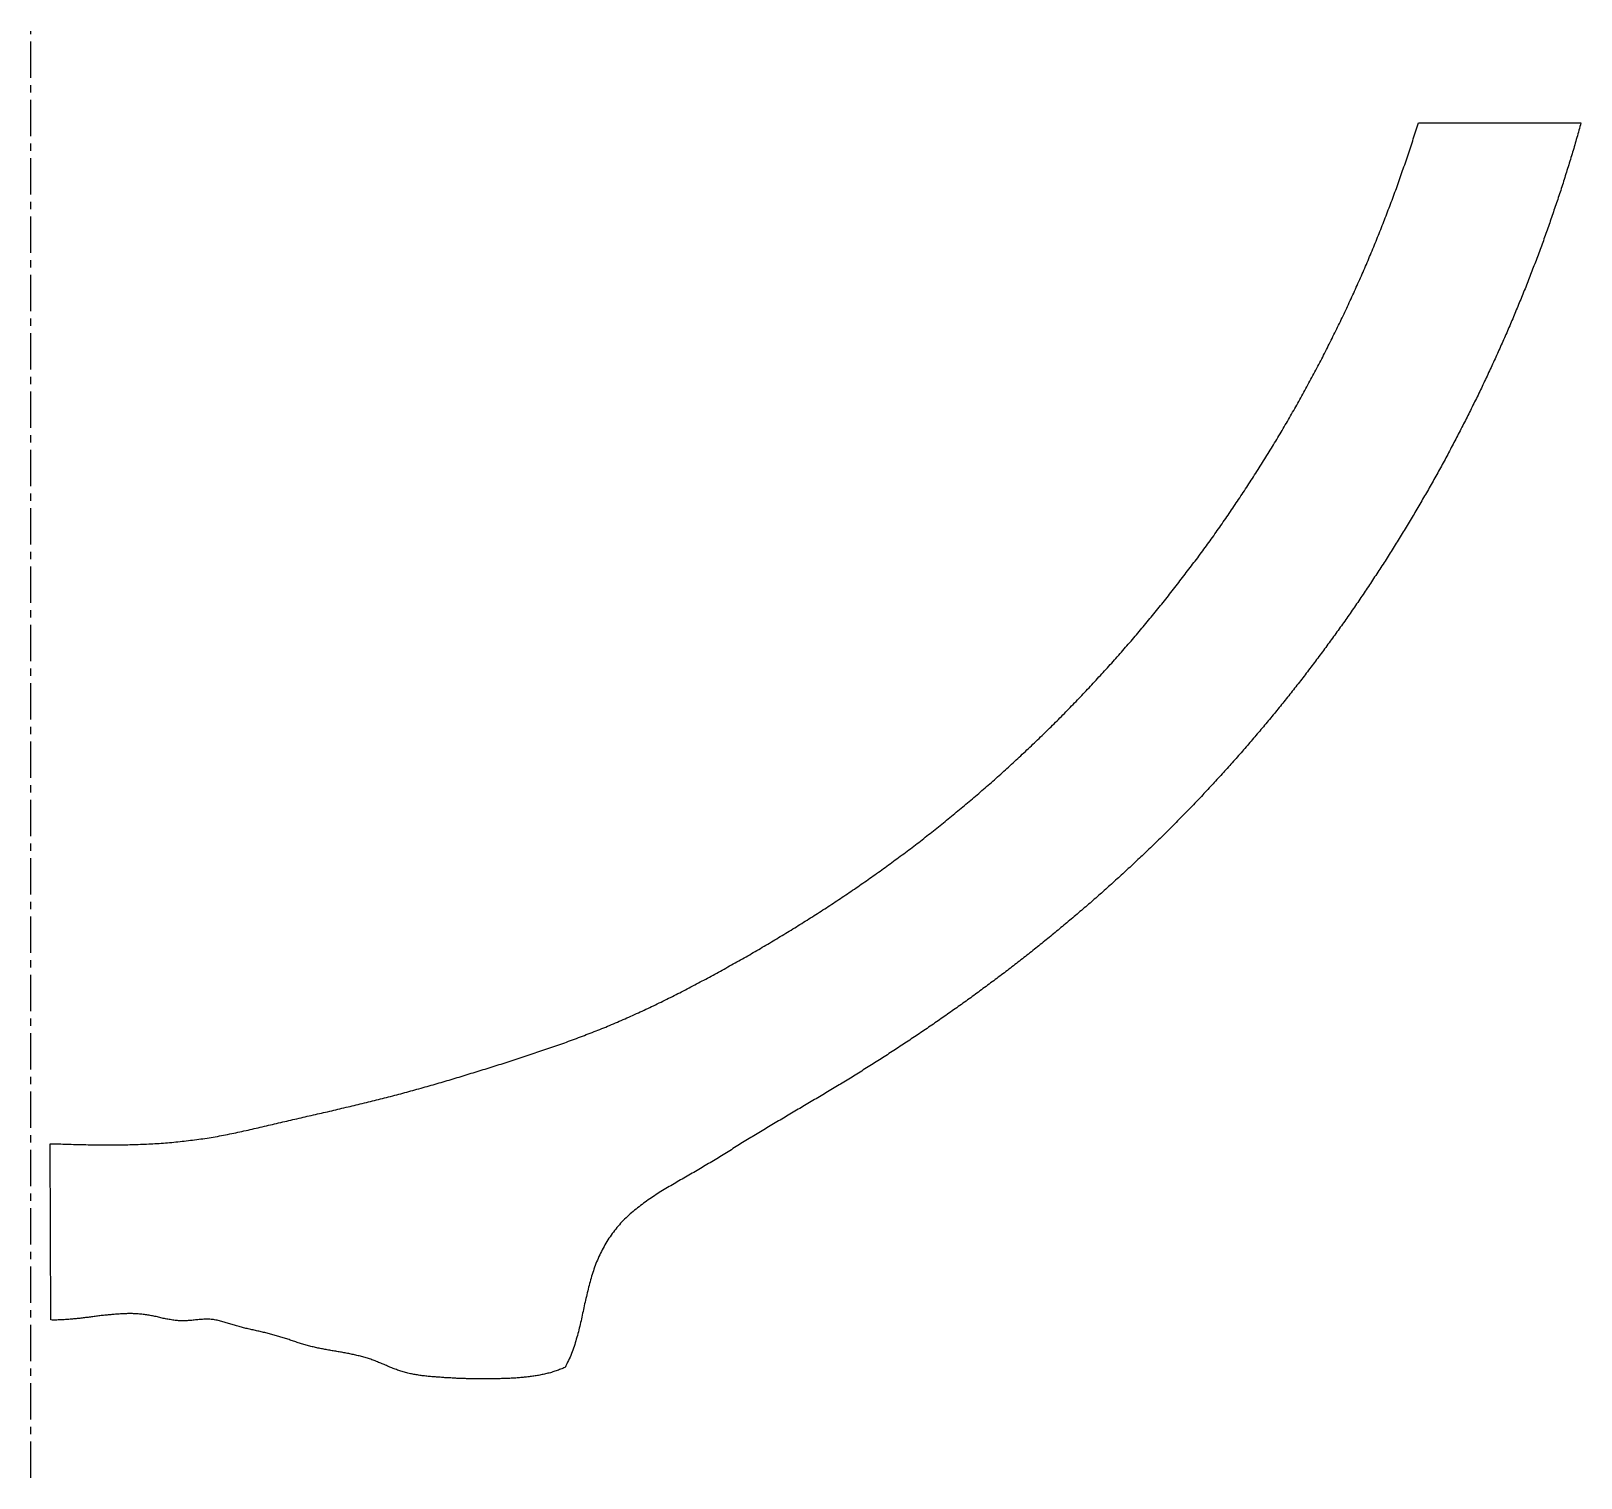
# Model space of a CAD drawing. Header units: millimetres. Extents: x 0 to 135, y -8 to 118.
import ezdxf

# ---------------------------------------------------------------- set-up
doc = ezdxf.new("R2010")
doc.units = ezdxf.units.MM
doc.linetypes.add('CENTER', pattern=[5.08, 3.175, -0.635, 0.635, -0.635])
doc.layers.add('AXIS', color=1, linetype='Continuous')
doc.layers.add('PROFILE', color=7, linetype='Continuous')

msp = doc.modelspace()

# ---------------------------------------------------------------- linework, layer by layer
at = {"layer": 'AXIS', "linetype": 'CENTER'}
msp.add_line((0, -8), (0, 118), dxfattribs=at)
at = {"layer": 'PROFILE'}
for p, q in [((120.82, 110), (134.98, 110)), ((1.73, 5.76), (1.68, 21.11))]:
    msp.add_line(p, q, dxfattribs=at)
for points in [[(1.68, 21.11), (3.14, 21.07), (4.6, 21.03), (6.06, 21.01), (7.52, 21.01), (8.98, 21.04), (10.43, 21.1), (11.89, 21.19), (13.34, 21.34), (14.79, 21.52), (16.23, 21.75), (17.66, 22.03), (19.08, 22.34), (20.5, 22.67), (21.92, 23), (23.34, 23.33), (24.77, 23.66), (26.19, 23.98), (27.61, 24.32), (29.03, 24.66), (30.44, 25.01), (31.85, 25.37), (33.26, 25.75), (34.67, 26.15), (36.07, 26.55), (37.46, 26.97), (38.86, 27.4), (40.25, 27.83), (41.64, 28.27), (43.03, 28.72), (44.41, 29.19), (45.79, 29.66), (47.16, 30.15), (48.53, 30.67), (49.88, 31.2), (51.23, 31.77), (52.56, 32.36), (53.88, 32.97), (55.2, 33.61), (56.5, 34.26), (57.8, 34.94), (59.08, 35.62), (60.36, 36.32), (61.64, 37.03), (62.9, 37.75), (64.16, 38.49), (65.41, 39.24), (66.66, 40), (67.89, 40.78), (69.12, 41.56), (70.34, 42.37), (71.55, 43.18), (72.75, 44.01), (73.94, 44.85), (75.12, 45.71), (76.29, 46.58), (77.45, 47.46), (78.6, 48.36), (79.74, 49.27), (80.86, 50.2), (81.98, 51.14), (83.08, 52.09), (84.18, 53.05), (85.26, 54.03), (86.33, 55.02), (87.39, 56.02), (88.44, 57.04), (89.48, 58.06), (90.5, 59.1), (91.51, 60.15), (92.51, 61.21), (93.5, 62.29), (94.48, 63.37), (95.44, 64.47), (96.39, 65.57), (97.33, 66.69), (98.25, 67.82), (99.16, 68.96), (100.06, 70.11), (100.94, 71.27), (101.82, 72.43), (102.68, 73.61), (103.52, 74.8), (104.35, 76), (105.17, 77.21), (105.97, 78.43), (106.76, 79.65), (107.54, 80.89), (108.3, 82.13), (109.05, 83.38), (109.78, 84.64), (110.5, 85.91), (111.2, 87.19), (111.89, 88.48), (112.57, 89.77), (113.22, 91.07), (113.87, 92.38), (114.5, 93.69), (115.11, 95.02), (115.71, 96.35), (116.29, 97.68), (116.86, 99.03), (117.41, 100.38), (117.94, 101.74), (118.46, 103.1), (118.97, 104.47), (119.45, 105.84), (119.92, 107.22), (120.38, 108.61), (120.82, 110)], [(134.98, 110), (134.62, 108.72), (134.25, 107.45), (133.86, 106.18), (133.47, 104.92), (133.06, 103.65), (132.63, 102.4), (132.2, 101.14), (131.76, 99.89), (131.3, 98.65), (130.83, 97.41), (130.35, 96.17), (129.86, 94.94), (129.35, 93.71), (128.84, 92.49), (128.31, 91.27), (127.77, 90.06), (127.22, 88.85), (126.66, 87.65), (126.09, 86.45), (125.5, 85.26), (124.91, 84.08), (124.3, 82.9), (123.69, 81.72), (123.06, 80.55), (122.42, 79.39), (121.77, 78.23), (121.11, 77.08), (120.44, 75.94), (119.76, 74.8), (119.06, 73.67), (118.36, 72.55), (117.65, 71.43), (116.92, 70.32), (116.19, 69.21), (115.44, 68.11), (114.69, 67.02), (113.92, 65.94), (113.14, 64.86), (112.36, 63.8), (111.56, 62.74), (110.76, 61.68), (109.94, 60.64), (109.11, 59.6), (108.28, 58.57), (107.43, 57.55), (106.57, 56.54), (105.71, 55.53), (104.83, 54.53), (103.95, 53.55), (103.05, 52.57), (102.15, 51.6), (101.23, 50.63), (100.31, 49.68), (99.38, 48.74), (98.44, 47.8), (97.48, 46.88), (96.52, 45.96), (95.56, 45.06), (94.58, 44.16), (93.59, 43.27), (92.6, 42.39), (91.6, 41.53), (90.59, 40.67), (89.57, 39.82), (88.54, 38.97), (87.51, 38.14), (86.47, 37.32), (85.42, 36.51), (84.37, 35.7), (83.3, 34.91), (82.24, 34.12), (81.16, 33.34), (80.08, 32.57), (78.99, 31.81), (77.9, 31.06), (76.8, 30.32), (75.69, 29.59), (74.58, 28.86), (73.47, 28.15), (72.34, 27.44), (71.22, 26.74), (70.08, 26.05), (68.95, 25.37), (67.8, 24.69), (66.66, 24.02), (65.52, 23.34), (64.38, 22.67), (63.24, 21.98), (62.11, 21.29), (60.99, 20.59), (59.86, 19.89), (58.72, 19.2), (57.58, 18.53), (56.43, 17.87), (55.28, 17.2), (54.16, 16.49), (53.08, 15.72), (52.06, 14.88), (51.13, 13.93), (50.33, 12.87), (49.67, 11.73), (49.14, 10.51), (48.73, 9.25), (48.4, 7.96), (48.11, 6.67), (47.83, 5.37), (47.49, 4.09), (47.07, 2.83), (46.51, 1.63)], [(46.51, 1.63), (46.12, 1.47), (45.73, 1.33), (45.33, 1.2), (44.92, 1.09), (44.51, 1), (44.1, 0.92), (43.69, 0.86), (43.27, 0.8), (42.85, 0.76), (42.44, 0.72), (42.02, 0.69), (41.6, 0.67), (41.18, 0.66), (40.76, 0.64), (40.34, 0.63), (39.92, 0.63), (39.51, 0.63), (39.09, 0.63), (38.67, 0.63), (38.25, 0.64), (37.83, 0.65), (37.41, 0.67), (36.99, 0.68), (36.57, 0.71), (36.15, 0.73), (35.74, 0.76), (35.32, 0.79), (34.9, 0.82), (34.48, 0.86), (34.07, 0.91), (33.65, 0.97), (33.24, 1.04), (32.83, 1.13), (32.42, 1.23), (32.02, 1.36), (31.63, 1.51), (31.24, 1.66), (30.86, 1.83), (30.47, 1.99), (30.08, 2.15), (29.69, 2.3), (29.29, 2.43), (28.89, 2.55), (28.49, 2.65), (28.08, 2.74), (27.67, 2.83), (27.25, 2.91), (26.84, 2.98), (26.43, 3.05), (26.01, 3.12), (25.6, 3.2), (25.19, 3.28), (24.78, 3.36), (24.37, 3.46), (23.97, 3.57), (23.57, 3.69), (23.17, 3.81), (22.77, 3.95), (22.37, 4.08), (21.97, 4.21), (21.57, 4.33), (21.17, 4.45), (20.76, 4.56), (20.36, 4.66), (19.95, 4.75), (19.54, 4.84), (19.13, 4.94), (18.72, 5.03), (18.32, 5.14), (17.91, 5.25), (17.51, 5.36), (17.11, 5.48), (16.71, 5.6), (16.3, 5.71), (15.89, 5.79), (15.47, 5.82), (15.05, 5.82), (14.64, 5.79), (14.22, 5.75), (13.8, 5.71), (13.38, 5.69), (12.96, 5.69), (12.55, 5.72), (12.13, 5.79), (11.72, 5.86), (11.31, 5.95), (10.9, 6.05), (10.49, 6.13), (10.08, 6.2), (9.66, 6.26), (9.24, 6.29), (8.83, 6.31), (8.41, 6.31), (7.99, 6.3), (7.57, 6.27), (7.15, 6.24), (6.73, 6.2), (6.32, 6.16), (5.9, 6.11), (5.49, 6.06), (5.07, 6), (4.65, 5.95), (4.24, 5.9), (3.82, 5.86), (3.4, 5.82), (2.99, 5.79), (2.57, 5.77), (2.15, 5.75), (1.73, 5.76)]]:
    msp.add_spline(points, degree=3, dxfattribs=at)

doc.saveas('drawing.dxf')
